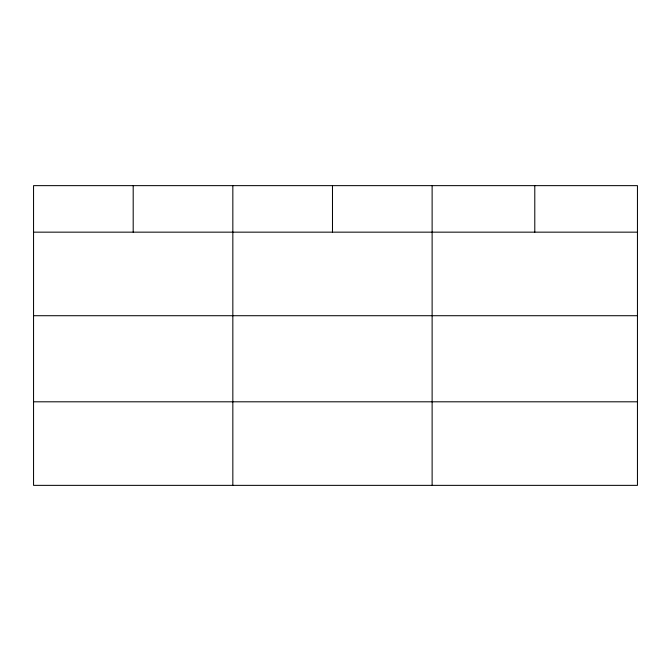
<?xml version="1.0" encoding="UTF-8"?>
<svg xmlns="http://www.w3.org/2000/svg" width="671" height="671" viewBox="0 0 671 671"><rect width="100%" height="100%" fill="white"/><g stroke="black" fill="none" stroke-linecap="round" stroke-linejoin="round"><path stroke-width="1.01" d="M637.45 315.714L637.45 185.641L33.55 185.641L33.55 485.359L637.45 485.359L637.45 315.714L33.55 315.714M33.55 232.158L637.45 232.158M33.55 401.803L637.45 401.803M534.787 185.641L534.787 232.158M432.124 185.641L432.124 485.359M332.481 185.641L332.481 232.158M232.837 185.641L232.837 485.359M133.194 185.641L133.194 232.158"/></g></svg>
